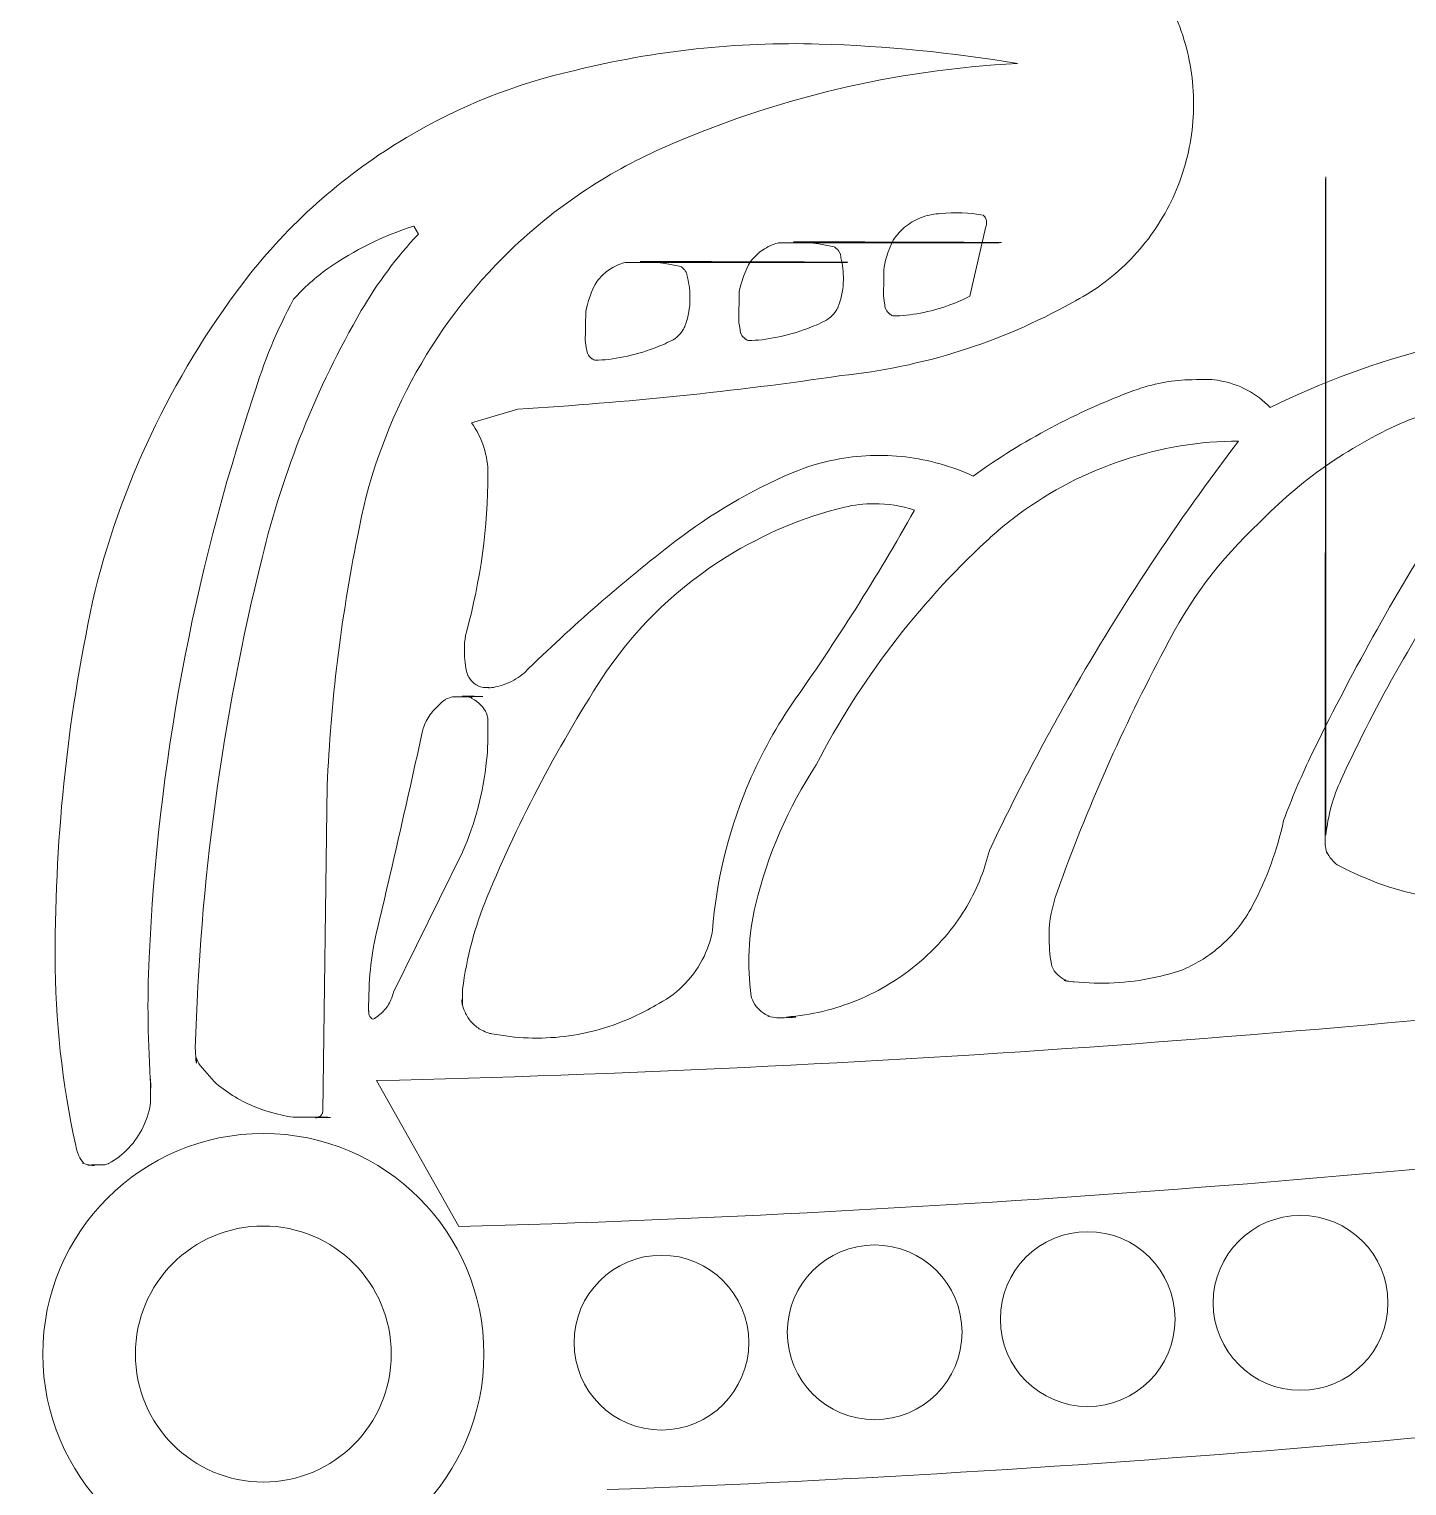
# Model space of a CAD drawing. Header units: millimetres. Extents: x -216 to 235, y -247 to 205.
# Drawn here: x 9.53 to 28.03, y -227.84 to -208.29 of the extents above; entities that cross this region are included whole.
import ezdxf

# ---------------------------------------------------------------- set-up
doc = ezdxf.new("R2010")
doc.units = ezdxf.units.MM
doc.header["$MEASUREMENT"] = 0
doc.layers.add('Camada 1', color=7, linetype='Continuous')

msp = doc.modelspace()

# ---------------------------------------------------------------- linework, layer by layer
at = {"layer": 'Camada 1', "color": 240, "lineweight": 18}
for points, knots in [([(40.386, -243.7514), (52.549, -242.0562), (64.5321, -239.369), (76.2543, -235.708), (76.2543, -235.708), (98.8911, -228.6351), (120.1427, -218.1082), (139.486, -204.3864), (139.486, -204.3864), (164.4969, -186.644), (185.4274, -164.233), (201.4217, -138.0695), (201.4217, -138.0695), (213.7717, -117.7741), (222.7947, -95.7966), (228.2686, -72.6782), (228.2686, -72.6782), (232.7664, -53.682), (234.7784, -34.2646), (234.2711, -14.7498), (234.2711, -14.7498), (233.6078, 8.9614), (229.2434, 32.277), (221.2854, 54.6227), (221.2854, 54.6227), (213.3274, 76.9685), (201.9717, 97.7943), (187.498, 116.5872), (187.498, 116.5872), (182.1139, 123.578), (176.3293, 130.2413), (170.1642, 136.5541), (170.1642, 136.5541), (153.5928, 153.4769), (134.5781, 167.599), (113.5883, 178.5727), (113.5883, 178.5727), (92.5985, 189.5464), (70.1505, 197.1015), (46.7969, 201.0519), (46.7969, 201.0519), (39.0919, 202.3552), (31.3295, 203.2562), (23.5308, 203.7524), (23.5308, 203.7524), (0.054, 205.2792), (-23.3725, 203.1146), (-46.1721, 197.3119), (-46.1721, 197.3119), (-57.2082, 194.503), (-67.9982, 190.8615), (-78.4793, 186.4083), (-78.4793, 186.4083), (-100.2525, 177.1917), (-120.3159, 164.6826), (-138.1754, 149.1888), (-138.1754, 149.1888), (-156.0349, 133.6951), (-171.2507, 115.5983), (-183.4483, 95.344), (-183.4483, 95.344), (-190.4371, 83.7389), (-196.3515, 71.5511), (-201.1434, 58.8799), (-201.1434, 58.8799), (-210.746, 33.3304), (-215.639, 6.4782), (-215.6655, -20.8162), (-215.6655, -20.8162), (-215.6885, -44.4186), (-212.0189, -67.7341), (-204.7472, -90.1884), (-204.7472, -90.1884), (-197.4754, -112.6427), (-186.7806, -133.683), (-172.926, -152.7913), (-172.926, -152.7913), (-167.4686, -160.3181), (-161.5547, -167.4917), (-155.2071, -174.2846)], [0, 0, 0, 0, 0.047619, 0.047619, 0.047619, 0.047619, 0.0952381, 0.0952381, 0.0952381, 0.0952381, 0.1428571, 0.1428571, 0.1428571, 0.1428571, 0.1904762, 0.1904762, 0.1904762, 0.1904762, 0.2380952, 0.2380952, 0.2380952, 0.2380952, 0.2857143, 0.2857143, 0.2857143, 0.2857143, 0.3333333, 0.3333333, 0.3333333, 0.3333333, 0.3809524, 0.3809524, 0.3809524, 0.3809524, 0.4285714, 0.4285714, 0.4285714, 0.4285714, 0.4761905, 0.4761905, 0.4761905, 0.4761905, 0.5238095, 0.5238095, 0.5238095, 0.5238095, 0.5714286, 0.5714286, 0.5714286, 0.5714286, 0.6190476, 0.6190476, 0.6190476, 0.6190476, 0.6666667, 0.6666667, 0.6666667, 0.6666667, 0.7142857, 0.7142857, 0.7142857, 0.7142857, 0.7619048, 0.7619048, 0.7619048, 0.7619048, 0.8095238, 0.8095238, 0.8095238, 0.8095238, 0.8571429, 0.8571429, 0.8571429, 0.8571429, 0.9047619, 0.9047619, 0.9047619, 0.9047619, 1, 1, 1, 1]), ([(-155.2071, -174.2846), (-139.1547, -191.548), (-120.5992, -206.0878), (-99.9977, -217.5459), (-99.9977, -217.5459), (-78.071, -229.7409), (-54.4214, -238.1194), (-29.7077, -242.4479), (-29.7077, -242.4479), (-6.5083, -246.5659), (17.0495, -247.004), (40.386, -243.7514)], [0, 0, 0, 0, 0.25, 0.25, 0.25, 0.25, 0.5, 0.5, 0.5, 0.5, 1, 1, 1, 1])]:
    msp.add_open_spline(points, degree=3, knots=knots, dxfattribs=at)
at = {"layer": 'Camada 1', "color": 250, "lineweight": 18}
for points, knots in [([(169.4556, 135.5004), (152.9965, 152.348), (134.1044, 166.4135), (113.2447, 177.3504), (113.2447, 177.3504), (92.385, 188.2873), (70.0712, 195.8264), (46.8527, 199.782), (46.8527, 199.782), (39.1901, 201.0875), (31.4701, 201.9926), (23.7134, 202.4951), (23.7134, 202.4951), (0.3708, 204.0413), (-22.9262, 201.9169), (-45.6041, 196.1741), (-45.6041, 196.1741), (-56.5864, 193.3931), (-67.3248, 189.7829), (-77.7567, 185.3645), (-77.7567, 185.3645), (-99.4202, 176.2238), (-119.3871, 163.8067), (-137.1658, 148.419), (-137.1658, 148.419), (-154.9444, 133.0313), (-170.097, 115.0518), (-182.2504, 94.9233), (-182.2504, 94.9233), (-189.2131, 83.3915), (-195.1084, 71.2792), (-199.8881, 58.6848), (-199.8881, 58.6848), (-209.4979, 33.2044), (-214.3954, 6.4161), (-214.4225, -20.8161), (-214.4225, -20.8161), (-214.4225, -44.3152), (-210.6959, -67.68), (-203.3914, -90.0987), (-203.3914, -90.0987), (-196.087, -112.5174), (-185.3655, -133.5174), (-171.4908, -152.5816), (-171.4908, -152.5816), (-166.2338, -159.8049), (-160.555, -166.7015), (-154.4747, -173.2469), (-154.4747, -173.2469), (-138.5335, -190.4321), (-120.1002, -204.912), (-99.6287, -216.33), (-99.6287, -216.33), (-77.9909, -228.3986), (-54.6567, -236.727), (-30.2673, -241.0865), (-30.2673, -241.0865), (-7.2069, -245.2627), (16.2229, -245.78), (39.4452, -242.6257)], [0, 0, 0, 0, 0.0625, 0.0625, 0.0625, 0.0625, 0.125, 0.125, 0.125, 0.125, 0.1875, 0.1875, 0.1875, 0.1875, 0.25, 0.25, 0.25, 0.25, 0.3125, 0.3125, 0.3125, 0.3125, 0.375, 0.375, 0.375, 0.375, 0.4375, 0.4375, 0.4375, 0.4375, 0.5, 0.5, 0.5, 0.5, 0.5625, 0.5625, 0.5625, 0.5625, 0.625, 0.625, 0.625, 0.625, 0.6875, 0.6875, 0.6875, 0.6875, 0.75, 0.75, 0.75, 0.75, 0.8125, 0.8125, 0.8125, 0.8125, 0.875, 0.875, 0.875, 0.875, 1, 1, 1, 1]), ([(25.9252, -195.0041), (26.1095, -195.103), (26.3083, -195.1681), (26.5154, -195.1974), (26.5154, -195.1974), (27.0149, -195.1974), (27.3682, -195.1532), (27.7744, -195.0159), (27.7744, -195.0159), (27.4211, -195.0159), (27.891, -194.9923), (27.9677, -194.9923), (27.9677, -194.9923), (28.0248, -194.9923), (28.0974, -195.0071), (28.1589, -195.0295), (28.1589, -195.0295), (28.2203, -195.0519), (28.2776, -195.0837), (28.3291, -195.124), (28.3291, -195.124), (28.3502, -195.1405), (28.3702, -195.1583), (28.389, -195.1774), (28.389, -195.1774), (28.4806, -195.2702), (28.5565, -195.3761), (28.615, -195.4927), (28.615, -195.4927), (28.6436, -195.5497), (28.6677, -195.6088), (28.6872, -195.6695), (28.6872, -195.6695), (29.1099, -197.0042), (29.5193, -198.3431), (29.9152, -199.6861), (29.9152, -199.6861), (30.5808, -201.7792), (31.3144, -203.8494), (32.1152, -205.8946), (32.1152, -205.8946), (32.5469, -206.997), (33.1197, -208.0332), (33.8237, -208.985), (33.8237, -208.985), (33.8237, -209.2014), (33.8204, -208.9347), (33.8204, -209.2373), (33.8204, -209.2373), (33.8204, -209.2648), (33.7954, -209.3474), (33.7745, -209.3999), (33.7745, -209.3999), (33.4823, -210.3543), (33.2132, -211.3156), (32.9676, -212.2831), (32.9676, -212.2831), (32.9676, -212.2875), (32.9519, -212.3163), (32.9519, -212.3105), (32.9519, -212.3105), (32.9519, -212.3136), (32.9285, -212.3353), (32.9285, -212.3317), (32.9285, -212.3317), (32.9285, -212.3343), (32.8997, -212.3474), (32.8997, -212.3446), (32.8997, -212.3446), (32.8997, -212.3455), (32.8811, -212.3488), (32.8811, -212.3479), (32.8811, -212.3479), (32.587, -212.3867), (32.2866, -212.4068), (31.9943, -212.4068), (31.9943, -212.4068), (31.7557, -212.4068), (31.4125, -212.4859), (31.138, -212.5926), (31.138, -212.5926), (30.7924, -212.7271), (30.4799, -212.9266), (30.2126, -213.1834), (30.2126, -213.1834), (29.9844, -213.0028), (29.7415, -212.8427), (29.4856, -212.7041), (29.4856, -212.7041), (29.3431, -212.6267), (29.1903, -212.5725), (29.0309, -212.5429), (29.0309, -212.5429), (28.8714, -212.5133), (28.7093, -212.509), (28.5485, -212.5301), (28.5485, -212.5301), (28.4872, -212.5382), (28.4264, -212.5499), (28.3665, -212.5653), (28.3665, -212.5653), (27.6165, -212.7575), (26.89, -213.025), (26.1943, -213.365), (26.1943, -213.365), (26.1041, -213.2717), (26.0004, -213.1937), (25.8857, -213.133), (25.8857, -213.133), (25.771, -213.0722), (25.6483, -213.0301), (25.5205, -213.0078), (25.5205, -213.0078), (25.475, -212.9998), (25.4099, -212.9916), (25.3831, -212.9916), (25.3831, -212.9916), (25.0269, -212.9916), (24.8593, -213), (24.6048, -213.0654), (24.6048, -213.0654), (24.5234, -213.0863), (24.4433, -213.1113), (24.3645, -213.1403), (24.3645, -213.1403), (23.5952, -213.4232), (22.8715, -213.8078), (22.2066, -214.2871), (22.2066, -214.2871), (21.9178, -214.1541), (21.6118, -214.068), (21.2961, -214.0307), (21.2961, -214.0307), (20.9803, -213.9935), (20.6626, -214.0061), (20.3508, -214.0682), (20.3508, -214.0682), (20.153, -214.1076), (19.96, -214.1666), (19.7739, -214.2445), (19.7739, -214.2445), (19.2116, -214.4851), (18.6841, -214.7945), (18.1997, -215.1678), (18.1997, -215.1678), (17.4899, -215.7148), (16.8142, -216.3035), (16.1751, -216.9316), (16.1751, -216.9316), (16.1049, -216.9904), (16.0264, -217.0375), (15.9416, -217.0718), (15.9416, -217.0718), (15.8703, -217.1005), (15.7681, -217.1287), (15.7197, -217.1287), (15.7197, -217.1287), (15.6527, -217.1287), (15.7661, -217.1263), (15.63, -217.1263), (15.63, -217.1263), (15.6127, -217.1263), (15.5182, -217.0963), (15.5454, -217.0963), (15.5454, -217.0963), (15.5349, -217.0963), (15.4742, -217.05), (15.4742, -217.0416), (15.4742, -217.0416), (15.4742, -217.0557), (15.4234, -216.9788), (15.4234, -216.9677), (15.4234, -216.9677), (15.4234, -216.9799), (15.4029, -216.9177), (15.4029, -216.9087), (15.4029, -216.9087), (15.3743, -216.7923), (15.3732, -216.7269), (15.3732, -216.5531), (15.3732, -216.5531), (15.3732, -216.5184), (15.3859, -216.4393), (15.3987, -216.3835), (15.3987, -216.3835), (15.5889, -215.6911), (15.6892, -214.9656), (15.6892, -214.2616), (15.6892, -214.2616), (15.6892, -214.1368), (15.6709, -214.0176), (15.6335, -213.9007), (15.6335, -213.9007), (15.5957, -213.7831), (15.54, -213.6728), (15.4675, -213.5727)], [0, 0, 0, 0, 0.02, 0.02, 0.02, 0.02, 0.04, 0.04, 0.04, 0.04, 0.06, 0.06, 0.06, 0.06, 0.08, 0.08, 0.08, 0.08, 0.1, 0.1, 0.1, 0.1, 0.12, 0.12, 0.12, 0.12, 0.14, 0.14, 0.14, 0.14, 0.16, 0.16, 0.16, 0.16, 0.18, 0.18, 0.18, 0.18, 0.2, 0.2, 0.2, 0.2, 0.22, 0.22, 0.22, 0.22, 0.24, 0.24, 0.24, 0.24, 0.26, 0.26, 0.26, 0.26, 0.28, 0.28, 0.28, 0.28, 0.3, 0.3, 0.3, 0.3, 0.32, 0.32, 0.32, 0.32, 0.34, 0.34, 0.34, 0.34, 0.36, 0.36, 0.36, 0.36, 0.38, 0.38, 0.38, 0.38, 0.4, 0.4, 0.4, 0.4, 0.42, 0.42, 0.42, 0.42, 0.44, 0.44, 0.44, 0.44, 0.46, 0.46, 0.46, 0.46, 0.48, 0.48, 0.48, 0.48, 0.5, 0.5, 0.5, 0.5, 0.52, 0.52, 0.52, 0.52, 0.54, 0.54, 0.54, 0.54, 0.56, 0.56, 0.56, 0.56, 0.58, 0.58, 0.58, 0.58, 0.6, 0.6, 0.6, 0.6, 0.62, 0.62, 0.62, 0.62, 0.64, 0.64, 0.64, 0.64, 0.66, 0.66, 0.66, 0.66, 0.68, 0.68, 0.68, 0.68, 0.7, 0.7, 0.7, 0.7, 0.72, 0.72, 0.72, 0.72, 0.74, 0.74, 0.74, 0.74, 0.76, 0.76, 0.76, 0.76, 0.78, 0.78, 0.78, 0.78, 0.8, 0.8, 0.8, 0.8, 0.82, 0.82, 0.82, 0.82, 0.84, 0.84, 0.84, 0.84, 0.86, 0.86, 0.86, 0.86, 0.88, 0.88, 0.88, 0.88, 0.9, 0.9, 0.9, 0.9, 0.92, 0.92, 0.92, 0.92, 0.94, 0.94, 0.94, 0.94, 0.96, 0.96, 0.96, 0.96, 1, 1, 1, 1]), ([(29.4039, -214.7722), (29.1879, -214.9493), (28.998, -215.1541), (28.8378, -215.3829), (28.8378, -215.3829), (28.1906, -216.3259), (27.6258, -217.3205), (27.1476, -218.3595), (27.1476, -218.3595), (27.0385, -218.5965), (26.9693, -218.848), (26.9418, -219.1074), (26.9418, -219.1074), (26.9418, -199.1804), (26.9326, -219.1654), (26.9326, -219.2238), (26.9326, -219.2238), (26.9326, -219.2536), (26.9599, -219.3962), (26.9599, -219.3374), (26.9599, -219.3374), (26.9599, -219.3531), (26.9954, -219.4072), (27.0209, -219.4371), (27.0209, -219.4371), (27.0466, -219.4673), (27.0975, -219.5136), (27.1107, -219.5136), (27.1107, -219.5136), (27.4939, -219.7188), (27.9044, -219.8614), (28.3322, -219.938), (28.3322, -219.938), (28.5381, -219.9749), (28.7845, -220.0015), (28.9554, -220.0015), (28.9554, -220.0015), (29.08, -220.0015), (29.2424, -219.9675), (29.3784, -219.9173), (29.3784, -219.9173), (29.5144, -219.8671), (29.6409, -219.7963), (29.7547, -219.7066), (29.7547, -219.7066), (29.8685, -219.6168), (29.9669, -219.5103), (30.0475, -219.3898), (30.0475, -219.3898), (30.078, -219.344), (30.1059, -219.2964), (30.1308, -219.2473)], [0, 0, 0, 0, 0.0714286, 0.0714286, 0.0714286, 0.0714286, 0.1428571, 0.1428571, 0.1428571, 0.1428571, 0.2142857, 0.2142857, 0.2142857, 0.2142857, 0.2857143, 0.2857143, 0.2857143, 0.2857143, 0.3571429, 0.3571429, 0.3571429, 0.3571429, 0.4285714, 0.4285714, 0.4285714, 0.4285714, 0.5, 0.5, 0.5, 0.5, 0.5714286, 0.5714286, 0.5714286, 0.5714286, 0.6428571, 0.6428571, 0.6428571, 0.6428571, 0.7142857, 0.7142857, 0.7142857, 0.7142857, 0.7857143, 0.7857143, 0.7857143, 0.7857143, 0.8571429, 0.8571429, 0.8571429, 0.8571429, 1, 1, 1, 1]), ([(16.0914, -213.3872), (17.5444, -213.3015), (18.9924, -213.1519), (20.4322, -212.9387), (20.4322, -212.9387), (21.5238, -212.8256), (22.5704, -212.4953), (23.5292, -211.9613), (23.5292, -211.9613), (23.8097, -211.8184), (24.0646, -211.6335), (24.2873, -211.411), (24.2873, -211.411), (24.51, -211.1884), (24.6951, -210.9337), (24.8382, -210.6533), (24.8382, -210.6533), (24.9812, -210.3728), (25.0786, -210.0734), (25.128, -209.7624), (25.128, -209.7624), (25.1774, -209.4514), (25.1775, -209.1366), (25.1284, -208.8256), (25.1284, -208.8256), (25.0792, -208.5146), (24.9821, -208.2151), (24.8392, -207.9345), (24.8392, -207.9345), (24.6897, -207.6409), (24.4943, -207.3757), (24.258, -207.146), (24.258, -207.146), (24.0304, -206.9247), (23.7709, -206.7417), (23.486, -206.6016), (23.486, -206.6016), (23.2011, -206.4614), (22.8978, -206.3676), (22.5835, -206.3223), (22.5835, -206.3223), (22.4664, -206.3054), (22.322, -206.2925), (22.2301, -206.2925), (22.2301, -206.2925), (21.4756, -206.2156), (20.7172, -206.217), (19.9629, -206.2967), (19.9629, -206.2967), (18.5545, -206.4402), (17.1512, -206.6276), (15.7545, -206.8588), (15.7545, -206.8588), (15.7545, -206.8628), (15.7062, -206.8563), (15.7062, -206.8525), (15.7062, -206.8525), (15.7062, -206.8569), (15.6622, -206.8356), (15.6622, -206.8315), (15.6622, -206.8315), (15.6622, -206.8374), (15.6265, -206.8024), (15.6265, -206.7973)], [0, 0, 0, 0, 0.0588235, 0.0588235, 0.0588235, 0.0588235, 0.1176471, 0.1176471, 0.1176471, 0.1176471, 0.1764706, 0.1764706, 0.1764706, 0.1764706, 0.2352941, 0.2352941, 0.2352941, 0.2352941, 0.2941176, 0.2941176, 0.2941176, 0.2941176, 0.3529412, 0.3529412, 0.3529412, 0.3529412, 0.4117647, 0.4117647, 0.4117647, 0.4117647, 0.4705882, 0.4705882, 0.4705882, 0.4705882, 0.5294118, 0.5294118, 0.5294118, 0.5294118, 0.5882353, 0.5882353, 0.5882353, 0.5882353, 0.6470588, 0.6470588, 0.6470588, 0.6470588, 0.7058824, 0.7058824, 0.7058824, 0.7058824, 0.7647059, 0.7647059, 0.7647059, 0.7647059, 0.8235294, 0.8235294, 0.8235294, 0.8235294, 0.8823529, 0.8823529, 0.8823529, 0.8823529, 1, 1, 1, 1]), ([(13.5299, -218.4426), (13.5782, -217.3203), (13.7138, -216.2052), (13.9361, -215.1041), (13.9361, -215.1041), (14.0662, -214.3732), (14.3091, -213.6717), (14.6587, -213.0168), (14.6587, -213.0168), (15.0084, -212.3618), (15.4561, -211.7697), (15.9911, -211.2548), (15.9911, -211.2548), (16.5865, -210.6818), (17.2724, -210.2209), (18.028, -209.8863), (18.028, -209.8863), (19.5398, -209.2167), (21.1482, -208.8333), (22.7994, -208.7489), (22.7994, -208.7489), (21.919, -208.6014), (21.0305, -208.514), (20.1381, -208.4871), (20.1381, -208.4871), (19.0309, -208.4565), (17.9296, -208.5756), (16.8544, -208.8422), (16.8544, -208.8422), (16.0578, -209.0219), (15.2991, -209.324), (14.597, -209.7411), (14.597, -209.7411), (13.7854, -210.2231), (13.074, -210.8437), (12.4862, -211.5824), (12.4862, -211.5824), (11.506, -212.8422), (10.8051, -214.2764), (10.4132, -215.8238), (10.4132, -215.8238), (10.0527, -217.4395), (9.8757, -219.0677), (9.8757, -220.7405), (9.8757, -220.7405), (9.8757, -221.5844), (9.97, -222.4413), (10.1529, -223.2743), (10.1529, -223.2743), (10.1529, -223.3056), (10.1746, -223.3706), (10.1964, -223.4151), (10.1964, -223.4151), (10.2125, -223.4477), (10.2321, -223.4782), (10.2552, -223.5063), (10.2552, -223.5063), (10.1946, -223.5063), (10.3575, -223.5424), (10.3905, -223.5424), (10.3905, -223.5424), (10.474, -223.5424), (10.0946, -223.535), (10.5303, -223.535), (10.5303, -223.535), (10.5382, -223.535), (10.605, -223.5161), (10.5947, -223.5161), (10.5947, -223.5161), (10.6957, -223.4609), (10.7867, -223.3906), (10.8657, -223.3069), (10.8657, -223.3069), (10.9446, -223.2232), (11.0095, -223.1282), (11.0587, -223.0242), (11.0587, -223.0242), (11.1079, -222.9202), (11.155, -222.7712), (11.155, -222.6957), (11.155, -222.6957), (11.155, -222.0592), (11.1617, -222.6118), (11.1617, -222.4865), (11.1617, -222.4865), (11.1199, -221.9095), (11.1121, -221.3311), (11.1383, -220.7532), (11.1383, -220.7532), (11.2549, -218.1825), (11.7256, -215.6525), (12.5411, -213.2117)], [0, 0, 0, 0, 0.0416667, 0.0416667, 0.0416667, 0.0416667, 0.0833333, 0.0833333, 0.0833333, 0.0833333, 0.125, 0.125, 0.125, 0.125, 0.1666667, 0.1666667, 0.1666667, 0.1666667, 0.2083333, 0.2083333, 0.2083333, 0.2083333, 0.25, 0.25, 0.25, 0.25, 0.2916667, 0.2916667, 0.2916667, 0.2916667, 0.3333333, 0.3333333, 0.3333333, 0.3333333, 0.375, 0.375, 0.375, 0.375, 0.4166667, 0.4166667, 0.4166667, 0.4166667, 0.4583333, 0.4583333, 0.4583333, 0.4583333, 0.5, 0.5, 0.5, 0.5, 0.5416667, 0.5416667, 0.5416667, 0.5416667, 0.5833333, 0.5833333, 0.5833333, 0.5833333, 0.625, 0.625, 0.625, 0.625, 0.6666667, 0.6666667, 0.6666667, 0.6666667, 0.7083333, 0.7083333, 0.7083333, 0.7083333, 0.75, 0.75, 0.75, 0.75, 0.7916667, 0.7916667, 0.7916667, 0.7916667, 0.8333333, 0.8333333, 0.8333333, 0.8333333, 0.875, 0.875, 0.875, 0.875, 0.9166667, 0.9166667, 0.9166667, 0.9166667, 1, 1, 1, 1]), ([(21.767, -210.7643), (21.6934, -210.7643), (21.6035, -210.7819), (21.5258, -210.8096), (21.5258, -210.8096), (21.4481, -210.8374), (21.3758, -210.877), (21.3105, -210.9273), (21.3105, -210.9273), (21.2404, -210.9814), (21.1804, -211.0464), (21.1322, -211.1206), (21.1322, -211.1206), (21.0694, -211.2465), (21.0062, -211.4323), (21.0062, -211.5199), (21.0062, -211.5199), (21.0062, -211.8774), (20.9872, -211.8343), (21.0192, -211.9891), (21.0192, -211.9891), (21.0192, -212.003), (21.0306, -212.0692), (21.0306, -212.0402), (21.0306, -212.0402), (21.0306, -212.0473), (21.0573, -212.0946), (21.0573, -212.0852), (21.0573, -212.0852), (21.0573, -212.0904), (21.0966, -212.1257), (21.0966, -212.1199), (21.0966, -212.1199), (21.0966, -212.1224), (21.1324, -212.1397), (21.1324, -212.137), (21.1324, -212.137), (21.3583, -212.137), (21.6323, -212.0835), (21.8698, -211.9989), (21.8698, -211.9989), (21.9698, -211.9633), (22.0672, -211.9211), (22.1616, -211.8726)], [0, 0, 0, 0, 0.0833333, 0.0833333, 0.0833333, 0.0833333, 0.1666667, 0.1666667, 0.1666667, 0.1666667, 0.25, 0.25, 0.25, 0.25, 0.3333333, 0.3333333, 0.3333333, 0.3333333, 0.4166667, 0.4166667, 0.4166667, 0.4166667, 0.5, 0.5, 0.5, 0.5, 0.5833333, 0.5833333, 0.5833333, 0.5833333, 0.6666667, 0.6666667, 0.6666667, 0.6666667, 0.75, 0.75, 0.75, 0.75, 0.8333333, 0.8333333, 0.8333333, 0.8333333, 1, 1, 1, 1]), ([(22.3733, -210.9379), (22.3733, -210.9545), (22.3843, -210.9081), (22.3843, -210.8988), (22.3843, -210.8988), (22.3843, -210.8724), (22.3825, -210.9458), (22.3825, -210.8583), (22.3825, -210.8583), (22.3825, -210.8507), (22.3684, -210.8086), (22.3684, -210.8202), (22.3684, -210.8202), (22.3684, -210.8151), (22.3417, -210.7809), (22.3417, -210.7871), (22.3417, -210.7871), (22.1522, -210.749), (21.959, -210.7413), (21.767, -210.7643)], [0, 0, 0, 0, 0.1666667, 0.1666667, 0.1666667, 0.1666667, 0.3333333, 0.3333333, 0.3333333, 0.3333333, 0.5, 0.5, 0.5, 0.5, 0.6666667, 0.6666667, 0.6666667, 0.6666667, 1, 1, 1, 1]), ([(12.5411, -213.2117), (12.6752, -212.7617), (12.8548, -212.3278), (13.078, -211.9147), (13.078, -211.9147), (13.2155, -211.759), (13.3703, -211.6206), (13.5403, -211.5012), (13.5403, -211.5012), (13.8939, -211.253), (14.2812, -211.0615), (14.6932, -210.9313)], [0, 0, 0, 0, 0.25, 0.25, 0.25, 0.25, 0.5, 0.5, 0.5, 0.5, 1, 1, 1, 1]), ([(14.7546, -211.0383), (14.4607, -211.3513), (14.2041, -211.6954), (13.9881, -212.0664), (13.9881, -212.0664), (13.3849, -213.1047), (12.9376, -214.2191), (12.6555, -215.3862), (12.6555, -215.3862), (12.1187, -217.544), (11.8187, -219.7472), (11.7589, -221.9699), (11.7589, -221.9699), (11.7589, -222.019), (11.7758, -222.2956), (11.7758, -222.0985), (11.7758, -222.0985), (11.7758, -222.1151), (11.8024, -222.17), (11.8227, -222.2023)], [0, 0, 0, 0, 0.1666667, 0.1666667, 0.1666667, 0.1666667, 0.3333333, 0.3333333, 0.3333333, 0.3333333, 0.5, 0.5, 0.5, 0.5, 0.6666667, 0.6666667, 0.6666667, 0.6666667, 1, 1, 1, 1]), ([(19.1877, -211.4515), (19.1249, -211.5774), (19.0617, -211.7632), (19.0617, -211.8508), (19.0617, -211.8508), (19.0617, -212.2083), (19.0427, -212.1652), (19.0747, -212.32), (19.0747, -212.32), (19.0747, -212.334), (19.0861, -212.4002), (19.0861, -212.3711), (19.0861, -212.3711), (19.0861, -212.3782), (19.1128, -212.4255), (19.1128, -212.4161), (19.1128, -212.4161), (19.1128, -212.4213), (19.1521, -212.4567), (19.1521, -212.4507), (19.1521, -212.4507), (19.1521, -212.4533), (19.1879, -212.4706), (19.1879, -212.4679), (19.1879, -212.4679), (19.417, -212.4679), (19.721, -212.403), (19.9734, -212.309), (19.9734, -212.309), (20.0565, -212.2781), (20.1378, -212.2429), (20.2172, -212.2035), (20.2172, -212.2035), (20.2314, -212.2035), (20.285, -212.1611), (20.3132, -212.1325), (20.3132, -212.1325), (20.3413, -212.1038), (20.3825, -212.0498), (20.3825, -212.0353), (20.3825, -212.0353), (20.3825, -212.0396), (20.4015, -211.9941), (20.4015, -211.9904), (20.4015, -211.9904), (20.4395, -211.881), (20.4623, -211.7579), (20.4623, -211.6513), (20.4623, -211.6513), (20.4623, -211.5412), (20.4532, -211.4541), (20.4289, -211.3581), (20.4289, -211.3581), (20.4289, -211.3431), (20.4148, -211.2709), (20.4148, -211.3002), (20.4148, -211.3002), (20.4148, -211.2923), (20.3835, -211.2392), (20.3835, -211.2494), (20.3835, -211.2494), (20.3835, -211.2441), (20.3399, -211.2059), (20.3399, -211.212), (20.3399, -211.212), (20.1606, -211.1698), (19.9548, -211.1422), (19.7938, -211.1422), (19.7938, -211.1422), (19.6906, -211.1422), (26.2596, -211.1576), (19.5917, -211.1576)], [0, 0, 0, 0, 0.0526316, 0.0526316, 0.0526316, 0.0526316, 0.1052632, 0.1052632, 0.1052632, 0.1052632, 0.1578947, 0.1578947, 0.1578947, 0.1578947, 0.2105263, 0.2105263, 0.2105263, 0.2105263, 0.2631579, 0.2631579, 0.2631579, 0.2631579, 0.3157895, 0.3157895, 0.3157895, 0.3157895, 0.3684211, 0.3684211, 0.3684211, 0.3684211, 0.4210526, 0.4210526, 0.4210526, 0.4210526, 0.4736842, 0.4736842, 0.4736842, 0.4736842, 0.5263158, 0.5263158, 0.5263158, 0.5263158, 0.5789474, 0.5789474, 0.5789474, 0.5789474, 0.6315789, 0.6315789, 0.6315789, 0.6315789, 0.6842105, 0.6842105, 0.6842105, 0.6842105, 0.7368421, 0.7368421, 0.7368421, 0.7368421, 0.7894737, 0.7894737, 0.7894737, 0.7894737, 0.8421053, 0.8421053, 0.8421053, 0.8421053, 0.8947368, 0.8947368, 0.8947368, 0.8947368, 1, 1, 1, 1]), ([(19.5917, -211.1576), (19.5565, -211.1576), (19.4624, -211.1993), (19.4042, -211.2347), (19.4042, -211.2347), (19.346, -211.2702), (19.2941, -211.3143), (19.2497, -211.366), (19.2497, -211.366), (19.2267, -211.3928), (19.206, -211.4214), (19.1877, -211.4515)], [0, 0, 0, 0, 0.25, 0.25, 0.25, 0.25, 0.5, 0.5, 0.5, 0.5, 1, 1, 1, 1]), ([(17.1274, -211.7157), (17.0646, -211.8416), (17.0014, -212.0274), (17.0014, -212.115), (17.0014, -212.115), (17.0014, -212.4725), (16.9824, -212.4294), (17.0144, -212.5842), (17.0144, -212.5842), (17.0144, -212.5981), (17.0259, -212.6644), (17.0259, -212.6353), (17.0259, -212.6353), (17.0259, -212.6424), (17.0525, -212.6896), (17.0525, -212.6803), (17.0525, -212.6803), (17.0525, -212.6855), (17.0918, -212.7208), (17.0918, -212.7149), (17.0918, -212.7149), (17.0918, -212.7175), (17.1276, -212.7348), (17.1276, -212.7321), (17.1276, -212.7321), (17.3567, -212.7321), (17.6608, -212.6672), (17.9132, -212.5732), (17.9132, -212.5732), (17.9962, -212.5422), (18.0775, -212.5071), (18.1569, -212.4677), (18.1569, -212.4677), (18.1712, -212.4677), (18.2247, -212.4253), (18.2529, -212.3966), (18.2529, -212.3966), (18.281, -212.368), (18.3222, -212.314), (18.3222, -212.2995), (18.3222, -212.2995), (18.3222, -212.3038), (18.3412, -212.2583), (18.3412, -212.2545), (18.3412, -212.2545), (18.3792, -212.1452), (18.4021, -212.0221), (18.4021, -211.9155), (18.4021, -211.9155), (18.4021, -211.8054), (18.3929, -211.7183), (18.3686, -211.6223), (18.3686, -211.6223), (18.3686, -211.6073), (18.3545, -211.535), (18.3545, -211.5644), (18.3545, -211.5644), (18.3545, -211.5565), (18.3232, -211.5034), (18.3232, -211.5136), (18.3232, -211.5136), (18.3232, -211.5082), (18.2796, -211.4701), (18.2796, -211.4762), (18.2796, -211.4762), (18.1004, -211.4339), (17.8945, -211.4064), (17.7335, -211.4064), (17.7335, -211.4064), (17.6303, -211.4064), (24.1994, -211.4218), (17.5314, -211.4218)], [0, 0, 0, 0, 0.0526316, 0.0526316, 0.0526316, 0.0526316, 0.1052632, 0.1052632, 0.1052632, 0.1052632, 0.1578947, 0.1578947, 0.1578947, 0.1578947, 0.2105263, 0.2105263, 0.2105263, 0.2105263, 0.2631579, 0.2631579, 0.2631579, 0.2631579, 0.3157895, 0.3157895, 0.3157895, 0.3157895, 0.3684211, 0.3684211, 0.3684211, 0.3684211, 0.4210526, 0.4210526, 0.4210526, 0.4210526, 0.4736842, 0.4736842, 0.4736842, 0.4736842, 0.5263158, 0.5263158, 0.5263158, 0.5263158, 0.5789474, 0.5789474, 0.5789474, 0.5789474, 0.6315789, 0.6315789, 0.6315789, 0.6315789, 0.6842105, 0.6842105, 0.6842105, 0.6842105, 0.7368421, 0.7368421, 0.7368421, 0.7368421, 0.7894737, 0.7894737, 0.7894737, 0.7894737, 0.8421053, 0.8421053, 0.8421053, 0.8421053, 0.8947368, 0.8947368, 0.8947368, 0.8947368, 1, 1, 1, 1]), ([(17.5314, -211.4218), (17.4962, -211.4218), (17.4021, -211.4634), (17.3439, -211.4989), (17.3439, -211.4989), (17.2858, -211.5344), (17.2338, -211.5785), (17.1894, -211.6302), (17.1894, -211.6302), (17.1665, -211.657), (17.1457, -211.6856), (17.1274, -211.7157)], [0, 0, 0, 0, 0.25, 0.25, 0.25, 0.25, 0.5, 0.5, 0.5, 0.5, 1, 1, 1, 1]), ([(26.3746, -218.9091), (26.4819, -218.6224), (26.6011, -218.3405), (26.732, -218.0638), (26.732, -218.0638), (27.2636, -216.9695), (27.8547, -215.906), (28.5034, -214.8766), (28.5034, -214.8766), (28.7976, -214.4099), (29.1346, -213.9732), (29.5116, -213.5705), (29.5116, -213.5705), (29.3308, -213.4895), (29.1394, -213.4378), (28.9424, -213.4166), (28.9424, -213.4166), (28.7453, -213.3955), (28.5474, -213.4054), (28.3534, -213.4462), (28.3534, -213.4462), (28.2148, -213.4753), (28.0804, -213.5198), (27.9518, -213.5791), (27.9518, -213.5791), (27.2352, -213.9005), (26.5923, -214.3516), (26.0464, -214.9163), (26.0464, -214.9163), (25.5235, -215.3987), (25.0966, -215.9679), (24.7799, -216.605), (24.7799, -216.605), (24.2175, -217.6582), (23.7337, -218.7497), (23.3313, -219.8738), (23.3313, -219.8738), (23.2662, -220.0555), (23.2247, -220.2662), (23.2247, -220.438), (23.2247, -220.438), (23.2247, -220.6025), (23.2316, -220.7079), (23.2572, -220.8406), (23.2572, -220.8406), (23.2572, -220.8569), (23.2992, -220.9554), (23.2992, -220.9324), (23.2992, -220.9324), (23.2992, -220.9432), (23.341, -220.9856), (23.3676, -221.0066), (23.3676, -221.0066), (23.3941, -221.0277), (23.4413, -221.0561), (23.4555, -221.0561), (23.4555, -221.0561), (23.3637, -221.0561), (23.5281, -221.0763), (23.5627, -221.0763), (23.5627, -221.0763), (23.9213, -221.1143), (24.2814, -221.0958), (24.6342, -221.0211)], [0, 0, 0, 0, 0.0588235, 0.0588235, 0.0588235, 0.0588235, 0.1176471, 0.1176471, 0.1176471, 0.1176471, 0.1764706, 0.1764706, 0.1764706, 0.1764706, 0.2352941, 0.2352941, 0.2352941, 0.2352941, 0.2941176, 0.2941176, 0.2941176, 0.2941176, 0.3529412, 0.3529412, 0.3529412, 0.3529412, 0.4117647, 0.4117647, 0.4117647, 0.4117647, 0.4705882, 0.4705882, 0.4705882, 0.4705882, 0.5294118, 0.5294118, 0.5294118, 0.5294118, 0.5882353, 0.5882353, 0.5882353, 0.5882353, 0.6470588, 0.6470588, 0.6470588, 0.6470588, 0.7058824, 0.7058824, 0.7058824, 0.7058824, 0.7647059, 0.7647059, 0.7647059, 0.7647059, 0.8235294, 0.8235294, 0.8235294, 0.8235294, 0.8823529, 0.8823529, 0.8823529, 0.8823529, 1, 1, 1, 1]), ([(19.6996, -221.5495), (20.027, -221.5242), (20.3465, -221.448), (20.6501, -221.3227), (20.6501, -221.3227), (20.9538, -221.1975), (21.234, -221.0263), (21.4841, -220.8133), (21.4841, -220.8133), (21.625, -220.6933), (21.7546, -220.5614), (21.8721, -220.4185), (21.8721, -220.4185), (22.0563, -220.1944), (22.2031, -219.9443), (22.309, -219.6742), (22.309, -219.6742), (22.3552, -219.5563), (22.3933, -219.4355), (22.4229, -219.3124), (22.4229, -219.3124), (22.7616, -218.5983), (23.1273, -217.8977), (23.5195, -217.2115), (23.5195, -217.2115), (24.1942, -216.0311), (24.9455, -214.898), (25.7701, -213.817), (25.7701, -213.817), (25.256, -213.817), (24.7206, -213.9066), (24.2193, -214.0732), (24.2193, -214.0732), (23.7179, -214.2398), (23.2489, -214.4827), (22.8236, -214.7961), (22.8236, -214.7961), (22.6715, -214.9081), (22.5261, -215.0284), (22.3876, -215.1568), (22.3876, -215.1568), (21.4548, -216.0217), (20.6838, -217.0335), (20.0974, -218.1623), (20.0974, -218.1623), (19.7189, -218.7403), (19.4446, -219.3745), (19.2828, -220.0461), (19.2828, -220.0461), (19.186, -220.4474), (19.166, -220.8597), (19.2235, -221.2685), (19.2235, -221.2685), (19.2235, -221.2887), (19.2518, -221.3468), (19.2748, -221.3818), (19.2748, -221.3818), (19.2978, -221.4166), (19.326, -221.4475), (19.3586, -221.4736), (19.3586, -221.4736), (19.3913, -221.4997), (19.4494, -221.535), (19.4668, -221.535), (19.4668, -221.535), (19.388, -221.535), (19.5534, -221.5601), (19.5886, -221.5601), (19.5886, -221.5601), (19.6362, -221.5601), (20.016, -221.5495), (19.6996, -221.5495)], [0, 0, 0, 0, 0.0526316, 0.0526316, 0.0526316, 0.0526316, 0.1052632, 0.1052632, 0.1052632, 0.1052632, 0.1578947, 0.1578947, 0.1578947, 0.1578947, 0.2105263, 0.2105263, 0.2105263, 0.2105263, 0.2631579, 0.2631579, 0.2631579, 0.2631579, 0.3157895, 0.3157895, 0.3157895, 0.3157895, 0.3684211, 0.3684211, 0.3684211, 0.3684211, 0.4210526, 0.4210526, 0.4210526, 0.4210526, 0.4736842, 0.4736842, 0.4736842, 0.4736842, 0.5263158, 0.5263158, 0.5263158, 0.5263158, 0.5789474, 0.5789474, 0.5789474, 0.5789474, 0.6315789, 0.6315789, 0.6315789, 0.6315789, 0.6842105, 0.6842105, 0.6842105, 0.6842105, 0.7368421, 0.7368421, 0.7368421, 0.7368421, 0.7894737, 0.7894737, 0.7894737, 0.7894737, 0.8421053, 0.8421053, 0.8421053, 0.8421053, 0.8947368, 0.8947368, 0.8947368, 0.8947368, 1, 1, 1, 1]), ([(19.7695, -217.3499), (20.3638, -216.5104), (20.9136, -215.6411), (21.4175, -214.7445), (21.4175, -214.7445), (21.242, -214.6875), (21.06, -214.6588), (20.8752, -214.6588), (20.8752, -214.6588), (20.7417, -214.6588), (20.6085, -214.6741), (20.4782, -214.7044), (20.4782, -214.7044), (19.9199, -214.8413), (19.3899, -215.0639), (18.9012, -215.3666), (18.9012, -215.3666), (18.2594, -215.7642), (17.7123, -216.2845), (17.2831, -216.9056), (17.2831, -216.9056), (16.6524, -217.866), (16.115, -218.8815), (15.6756, -219.9432), (15.6756, -219.9432), (15.5118, -220.3389), (15.4018, -220.7528), (15.3475, -221.1775), (15.3475, -221.1775), (15.3475, -221.5975), (15.3398, -221.2377), (15.3398, -221.3346), (15.3398, -221.3346), (15.3398, -221.3712), (15.3593, -221.4382), (15.381, -221.4864), (15.381, -221.4864), (15.4026, -221.5346), (15.4316, -221.5789), (15.4671, -221.618), (15.4671, -221.618), (15.5026, -221.6572), (15.5438, -221.6904), (15.5896, -221.7166), (15.5896, -221.7166), (15.6372, -221.7439), (15.7112, -221.7737), (15.7425, -221.7737)], [0, 0, 0, 0, 0.0769231, 0.0769231, 0.0769231, 0.0769231, 0.1538462, 0.1538462, 0.1538462, 0.1538462, 0.2307692, 0.2307692, 0.2307692, 0.2307692, 0.3076923, 0.3076923, 0.3076923, 0.3076923, 0.3846154, 0.3846154, 0.3846154, 0.3846154, 0.4615385, 0.4615385, 0.4615385, 0.4615385, 0.5384615, 0.5384615, 0.5384615, 0.5384615, 0.6153846, 0.6153846, 0.6153846, 0.6153846, 0.6923077, 0.6923077, 0.6923077, 0.6923077, 0.7692308, 0.7692308, 0.7692308, 0.7692308, 0.8461538, 0.8461538, 0.8461538, 0.8461538, 1, 1, 1, 1]), ([(15.3484, -219.3353), (15.5197, -218.9447), (15.6279, -218.5322), (15.6702, -218.1079), (15.6702, -218.1079), (15.689, -217.9186), (15.6867, -217.8507), (15.6867, -217.5384), (15.6867, -217.5384), (15.6867, -217.5171), (15.6419, -217.3952), (15.6419, -217.4268), (15.6419, -217.4268), (15.6419, -217.4133), (15.5953, -217.3611), (15.5649, -217.3345), (15.5649, -217.3345), (15.5345, -217.308), (15.4789, -217.2706), (15.4631, -217.2706), (15.4631, -217.2706), (15.5194, -217.2706), (15.376, -217.2412), (15.3465, -217.2412), (15.3465, -217.2412), (15.2817, -217.2412), (16.0748, -217.2494), (15.2266, -217.2494), (15.2266, -217.2494), (15.2054, -217.2494), (15.0834, -217.2941), (15.115, -217.2941), (15.115, -217.2941), (15.1, -217.2941), (15.0453, -217.3441), (15.0176, -217.3771), (15.0176, -217.3771), (14.9655, -217.4218), (14.9209, -217.474), (14.8851, -217.5326), (14.8851, -217.5326), (14.8519, -217.5869), (14.8108, -217.6769), (14.8108, -217.707), (14.8108, -217.707), (14.6128, -218.6098), (14.4072, -219.5108), (14.1941, -220.4101), (14.1941, -220.4101), (14.112, -220.7568), (14.0861, -221.0502), (14.0861, -221.4675), (14.0861, -221.4675), (14.0861, -221.4895), (14.0878, -221.4151), (14.0878, -221.5026), (14.0878, -221.5026), (14.0878, -221.5091), (14.1002, -221.5455), (14.1002, -221.5356), (14.1002, -221.5356), (14.1002, -221.5396), (14.1222, -221.568), (14.1222, -221.563), (14.1222, -221.563), (14.1222, -221.5653), (14.1467, -221.5825), (14.1467, -221.58), (14.1467, -221.58), (14.199, -221.5505), (14.2461, -221.5131), (14.2867, -221.4689)], [0, 0, 0, 0, 0.0526316, 0.0526316, 0.0526316, 0.0526316, 0.1052632, 0.1052632, 0.1052632, 0.1052632, 0.1578947, 0.1578947, 0.1578947, 0.1578947, 0.2105263, 0.2105263, 0.2105263, 0.2105263, 0.2631579, 0.2631579, 0.2631579, 0.2631579, 0.3157895, 0.3157895, 0.3157895, 0.3157895, 0.3684211, 0.3684211, 0.3684211, 0.3684211, 0.4210526, 0.4210526, 0.4210526, 0.4210526, 0.4736842, 0.4736842, 0.4736842, 0.4736842, 0.5263158, 0.5263158, 0.5263158, 0.5263158, 0.5789474, 0.5789474, 0.5789474, 0.5789474, 0.6315789, 0.6315789, 0.6315789, 0.6315789, 0.6842105, 0.6842105, 0.6842105, 0.6842105, 0.7368421, 0.7368421, 0.7368421, 0.7368421, 0.7894737, 0.7894737, 0.7894737, 0.7894737, 0.8421053, 0.8421053, 0.8421053, 0.8421053, 0.8947368, 0.8947368, 0.8947368, 0.8947368, 1, 1, 1, 1]), ([(15.7425, -221.7737), (16.0637, -221.8369), (16.3908, -221.8492), (16.7158, -221.8101), (16.7158, -221.8101), (17.0409, -221.7709), (17.3557, -221.6814), (17.6528, -221.5438), (17.6528, -221.5438), (17.7516, -221.498), (17.848, -221.4471), (17.9415, -221.3912), (17.9415, -221.3912), (18.0747, -221.3255), (18.1961, -221.2397), (18.3025, -221.136), (18.3025, -221.136), (18.4089, -221.0324), (18.4978, -220.9133), (18.567, -220.7819), (18.567, -220.7819), (18.632, -220.6582), (18.6782, -220.5263), (18.7044, -220.3891), (18.7044, -220.3891), (18.7556, -219.7311), (18.9091, -219.0891), (19.1612, -218.4791), (19.1612, -218.4791), (19.325, -218.0825), (19.5285, -217.7048), (19.7695, -217.3499)], [0, 0, 0, 0, 0.1111111, 0.1111111, 0.1111111, 0.1111111, 0.2222222, 0.2222222, 0.2222222, 0.2222222, 0.3333333, 0.3333333, 0.3333333, 0.3333333, 0.4444444, 0.4444444, 0.4444444, 0.4444444, 0.5555556, 0.5555556, 0.5555556, 0.5555556, 0.6666667, 0.6666667, 0.6666667, 0.6666667, 0.7777778, 0.7777778, 0.7777778, 0.7777778, 1, 1, 1, 1]), ([(24.6342, -221.0211), (24.7557, -220.9954), (24.8757, -220.9632), (24.9937, -220.9244), (24.9937, -220.9244), (25.1792, -220.8489), (25.3506, -220.7452), (25.5037, -220.6161), (25.5037, -220.6161), (25.6905, -220.4585), (25.8439, -220.2682), (25.9584, -220.0523), (25.9584, -220.0523), (26.1495, -219.6917), (26.2892, -219.3082), (26.3746, -218.9091)], [0, 0, 0, 0, 0.2, 0.2, 0.2, 0.2, 0.4, 0.4, 0.4, 0.4, 0.6, 0.6, 0.6, 0.6, 1, 1, 1, 1]), ([(14.2867, -221.4689), (14.3274, -221.4246), (14.3606, -221.3745), (14.3856, -221.3199), (14.3856, -221.3199), (14.4006, -221.287), (14.421, -221.2315), (14.421, -221.2178)], [0, 0, 0, 0, 0.3333333, 0.3333333, 0.3333333, 0.3333333, 1, 1, 1, 1]), ([(12.0109, -222.4168), (12.1673, -222.5532), (12.3431, -222.6634), (12.5339, -222.7448), (12.5339, -222.7448), (12.7248, -222.8262), (12.9808, -222.8951), (13.1327, -222.8951)], [0, 0, 0, 0, 0.3333333, 0.3333333, 0.3333333, 0.3333333, 1, 1, 1, 1]), ([(13.1327, -222.8951), (14.0442, -222.8951), (13.2404, -222.9012), (13.3908, -222.9012), (13.3908, -222.9012), (13.3908, -222.9037), (13.4189, -222.8941), (13.4189, -222.8917), (13.4189, -222.8917), (13.4189, -222.8947), (13.4428, -222.8767), (13.4428, -222.8739), (13.4428, -222.8739), (13.4428, -222.8785), (13.4599, -222.8533), (13.4599, -222.8496), (13.4599, -222.8496), (13.4599, -222.8666), (13.4693, -222.8252), (13.4693, -222.8165)], [0, 0, 0, 0, 0.1666667, 0.1666667, 0.1666667, 0.1666667, 0.3333333, 0.3333333, 0.3333333, 0.3333333, 0.5, 0.5, 0.5, 0.5, 0.6666667, 0.6666667, 0.6666667, 0.6666667, 1, 1, 1, 1]), ([(15.6342, -226.0747), (15.6342, -227.7104), (14.3082, -229.0364), (12.6725, -229.0364), (12.6725, -229.0364), (11.0368, -229.0364), (9.7108, -227.7104), (9.7108, -226.0747), (9.7108, -226.0747), (9.7108, -224.439), (11.0368, -223.113), (12.6725, -223.113), (12.6725, -223.113), (14.3082, -223.113), (15.6342, -224.439), (15.6342, -226.0747)], [0, 0, 0, 0, 0.2, 0.2, 0.2, 0.2, 0.4, 0.4, 0.4, 0.4, 0.6, 0.6, 0.6, 0.6, 1, 1, 1, 1]), ([(26.6022, -226.5603), (25.954, -226.5603), (25.4286, -226.0348), (25.4286, -225.3867), (25.4286, -225.3867), (25.4286, -224.7386), (25.954, -224.2132), (26.6022, -224.2132), (26.6022, -224.2132), (27.2503, -224.2132), (27.7757, -224.7386), (27.7757, -225.3867), (27.7757, -225.3867), (27.7757, -226.0348), (27.2503, -226.5603), (26.6022, -226.5603)], [0, 0, 0, 0, 0.2, 0.2, 0.2, 0.2, 0.4, 0.4, 0.4, 0.4, 0.6, 0.6, 0.6, 0.6, 1, 1, 1, 1]), ([(14.391, -226.0739), (14.391, -227.0232), (13.6215, -227.7927), (12.6722, -227.7927), (12.6722, -227.7927), (11.723, -227.7927), (10.9535, -227.0232), (10.9535, -226.0739), (10.9535, -226.0739), (10.9535, -225.1247), (11.723, -224.3551), (12.6722, -224.3551), (12.6722, -224.3551), (13.6215, -224.3551), (14.391, -225.1247), (14.391, -226.0739)], [0, 0, 0, 0, 0.2, 0.2, 0.2, 0.2, 0.4, 0.4, 0.4, 0.4, 0.6, 0.6, 0.6, 0.6, 1, 1, 1, 1]), ([(23.7436, -226.7782), (23.0955, -226.7782), (22.57, -226.2528), (22.57, -225.6047), (22.57, -225.6047), (22.57, -224.9566), (23.0955, -224.4312), (23.7436, -224.4312), (23.7436, -224.4312), (24.3917, -224.4312), (24.9171, -224.9566), (24.9171, -225.6047), (24.9171, -225.6047), (24.9171, -226.2528), (24.3917, -226.7782), (23.7436, -226.7782)], [0, 0, 0, 0, 0.2, 0.2, 0.2, 0.2, 0.4, 0.4, 0.4, 0.4, 0.6, 0.6, 0.6, 0.6, 1, 1, 1, 1]), ([(20.8823, -226.9559), (20.2342, -226.9559), (19.7088, -226.4305), (19.7088, -225.7824), (19.7088, -225.7824), (19.7088, -225.1343), (20.2342, -224.6089), (20.8823, -224.6089), (20.8823, -224.6089), (21.5304, -224.6089), (22.0558, -225.1343), (22.0558, -225.7824), (22.0558, -225.7824), (22.0558, -226.4305), (21.5304, -226.9559), (20.8823, -226.9559)], [0, 0, 0, 0, 0.2, 0.2, 0.2, 0.2, 0.4, 0.4, 0.4, 0.4, 0.6, 0.6, 0.6, 0.6, 1, 1, 1, 1]), ([(18.0189, -227.0944), (17.3708, -227.0944), (16.8454, -226.569), (16.8454, -225.9209), (16.8454, -225.9209), (16.8454, -225.2728), (17.3708, -224.7473), (18.0189, -224.7473), (18.0189, -224.7473), (18.6671, -224.7473), (19.1924, -225.2728), (19.1924, -225.9209), (19.1924, -225.9209), (19.1924, -226.569), (18.6671, -227.0944), (18.0189, -227.0944)], [0, 0, 0, 0, 0.2, 0.2, 0.2, 0.2, 0.4, 0.4, 0.4, 0.4, 0.6, 0.6, 0.6, 0.6, 1, 1, 1, 1])]:
    msp.add_open_spline(points, degree=3, knots=knots, dxfattribs=at)
for points in [[(14.6932, -210.9313), (14.6932, -210.9313), (14.7546, -211.0383), (14.7546, -211.0383)], [(22.1616, -211.8726), (22.1616, -211.8726), (22.3733, -210.9379), (22.3733, -210.9379)], [(15.4675, -213.5727), (15.4675, -213.5727), (16.0914, -213.3872), (16.0914, -213.3872)], [(13.4693, -222.8165), (13.4693, -222.8165), (13.5299, -218.4426), (13.5299, -218.4426)], [(14.421, -221.2178), (14.421, -221.2178), (15.3484, -219.3353), (15.3484, -219.3353)], [(14.1922, -222.403), (20.7905, -222.2477), (27.3734, -221.7724), (33.9255, -220.978)], [(11.8227, -222.2023), (11.8227, -222.2023), (12.0109, -222.4168), (12.0109, -222.4168)], [(15.2974, -224.3638), (15.2974, -224.3638), (14.1922, -222.403), (14.1922, -222.403)], [(35.1959, -222.8248), (28.5906, -223.6597), (21.9526, -224.1731), (15.2974, -224.3638)], [(17.2876, -227.8946), (24.0438, -227.6399), (30.7796, -227.0557), (37.4787, -226.1432)]]:
    msp.add_open_spline(points, degree=3, dxfattribs=at)

doc.saveas('drawing.dxf')
